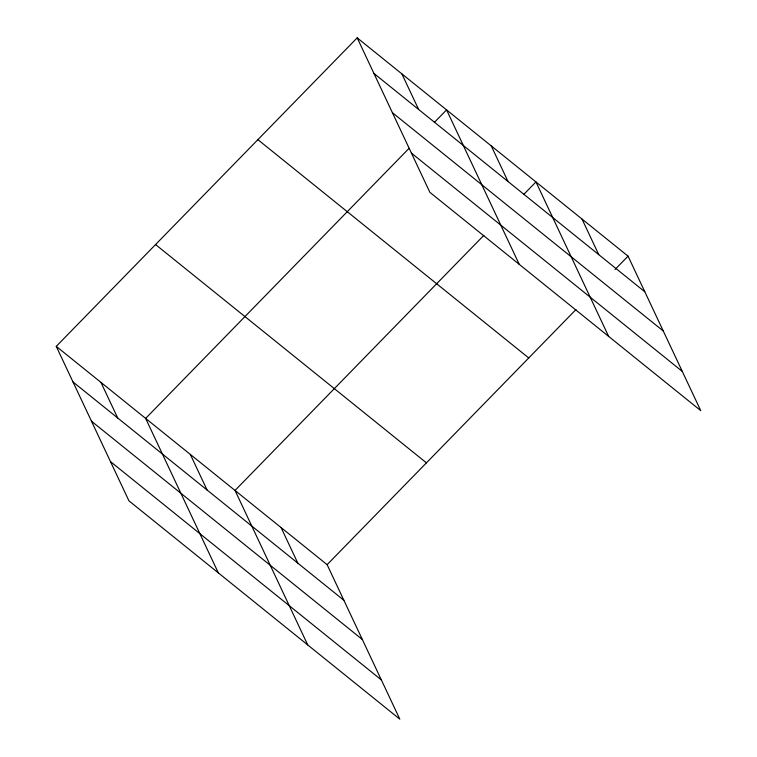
<?xml version="1.0" encoding="UTF-8"?>
<svg xmlns="http://www.w3.org/2000/svg" width="757" height="757" viewBox="0 0 757 757"><rect width="100%" height="100%" fill="white"/><g stroke="black" fill="none" stroke-linecap="round" stroke-linejoin="round"><path stroke-width="1.14" d="M56.255 346.365L327.119 564.665L399.81 719.15L128.945 500.841L56.255 346.365L357.19 37.85L628.055 256.159L700.745 410.635L429.881 192.335L357.19 37.85M409.13 148.277L145.637 418.403L218.338 572.888M434.357 122.407L446.573 109.888L519.264 264.373M483.865 235.342L235.03 490.441L307.721 644.926M523.749 194.445L535.956 181.935L608.647 336.411M327.119 564.665L575.954 309.566M615.025 269.511L628.055 256.159M373.949 73.457L644.803 291.767M392.4 112.689L663.264 330.998M411.42 153.103L682.284 371.413M257.882 139.657L528.746 357.966M155.564 244.549L426.428 462.858M73.013 381.973L343.877 600.273M91.474 421.204L362.338 639.504M110.494 461.619L381.358 679.918M582.001 219.047L598.759 254.655M491.265 145.912L508.023 181.519M401.882 73.874L418.64 109.481M281.074 527.553L297.832 563.161M190.329 454.418L207.087 490.034M100.946 382.38L117.704 417.996"/></g></svg>
